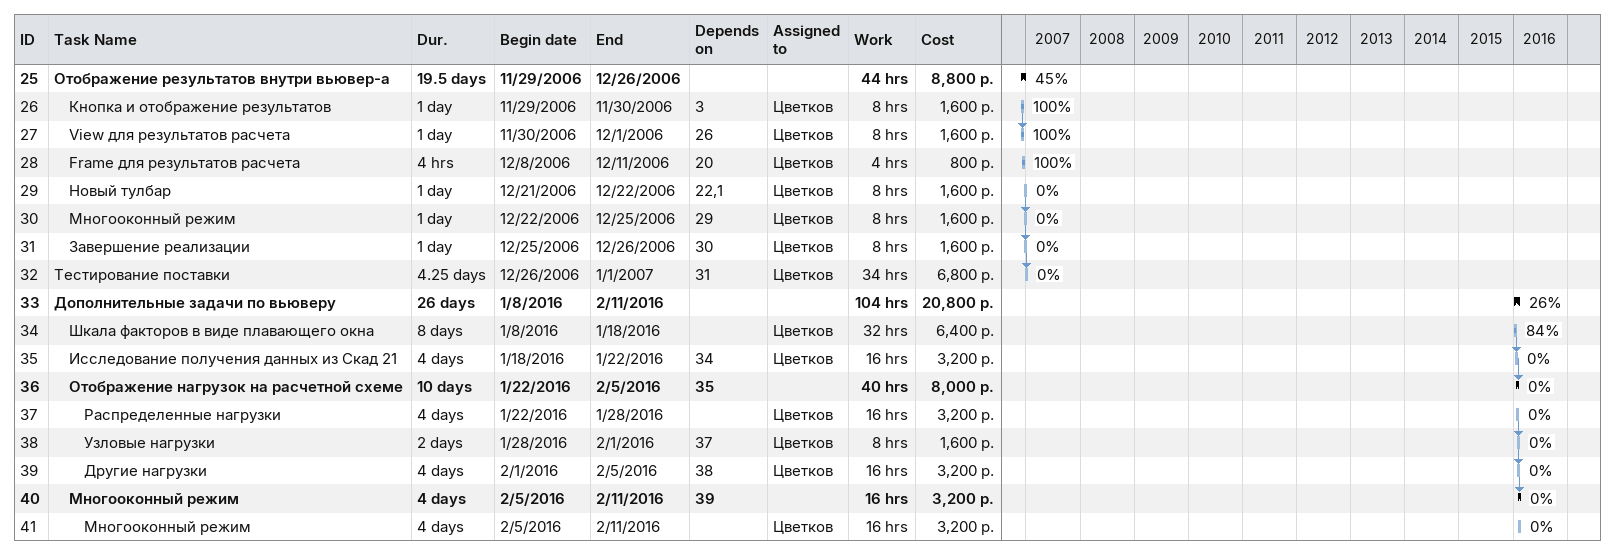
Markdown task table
| ID | Level | Task | Duration | Start | Finish | Predecessors | Resources | % complete | Work (h) | Cost (р.) |
|---|---|---|---|---|---|---|---|---|---|---|
| 25 | 1 | **Отображение результатов внутри вьювер-а** | 19.5d | 2006-11-29 | 2006-12-26 |  |  | 45 | 44 | 8800 |
| 26 | 2 | Кнопка и отображение результатов | 1d | 2006-11-29 | 2006-11-30 | 3 | Цветков | 100 | 8 | 1600 |
| 27 | 2 | View для результатов расчета | 1d | 2006-11-30 | 2006-12-01 | 26 | Цветков | 100 | 8 | 1600 |
| 28 | 2 | Frame для результатов расчета | 4h | 2006-12-08 | 2006-12-11 | 20 | Цветков | 100 | 4 | 800 |
| 29 | 2 | Новый тулбар | 1d | 2006-12-21 | 2006-12-22 | 22, 1 | Цветков | 0 | 8 | 1600 |
| 30 | 2 | Многооконный режим | 1d | 2006-12-22 | 2006-12-25 | 29 | Цветков | 0 | 8 | 1600 |
| 31 | 2 | Завершение реализации | 1d | 2006-12-25 | 2006-12-26 | 30 | Цветков | 0 | 8 | 1600 |
| 32 | 1 | Тестирование поставки | 4.25d | 2006-12-26 | 2007-01-01 | 31 | Цветков | 0 | 34 | 6800 |
| 33 | 1 | **Дополнительные задачи по вьюверу** | 26d | 2016-01-08 | 2016-02-11 |  |  | 26 | 104 | 20800 |
| 34 | 2 | Шкала факторов в виде плавающего окна | 8d | 2016-01-08 | 2016-01-18 |  | Цветков | 84 | 32 | 6400 |
| 35 | 2 | Исследование получения данных из Скад 21 | 4d | 2016-01-18 | 2016-01-22 | 34 | Цветков | 0 | 16 | 3200 |
| 36 | 2 | **Отображение нагрузок на расчетной схеме** | 10d | 2016-01-22 | 2016-02-05 | 35 |  | 0 | 40 | 8000 |
| 37 | 3 | Распределенные нагрузки | 4d | 2016-01-22 | 2016-01-28 |  | Цветков | 0 | 16 | 3200 |
| 38 | 3 | Узловые нагрузки | 2d | 2016-01-28 | 2016-02-01 | 37 | Цветков | 0 | 8 | 1600 |
| 39 | 3 | Другие нагрузки | 4d | 2016-02-01 | 2016-02-05 | 38 | Цветков | 0 | 16 | 3200 |
| 40 | 2 | **Многооконный режим** | 4d | 2016-02-05 | 2016-02-11 | 39 |  | 0 | 16 | 3200 |
| 41 | 3 | Многооконный режим | 4d | 2016-02-05 | 2016-02-11 |  | Цветков | 0 | 16 | 3200 |
